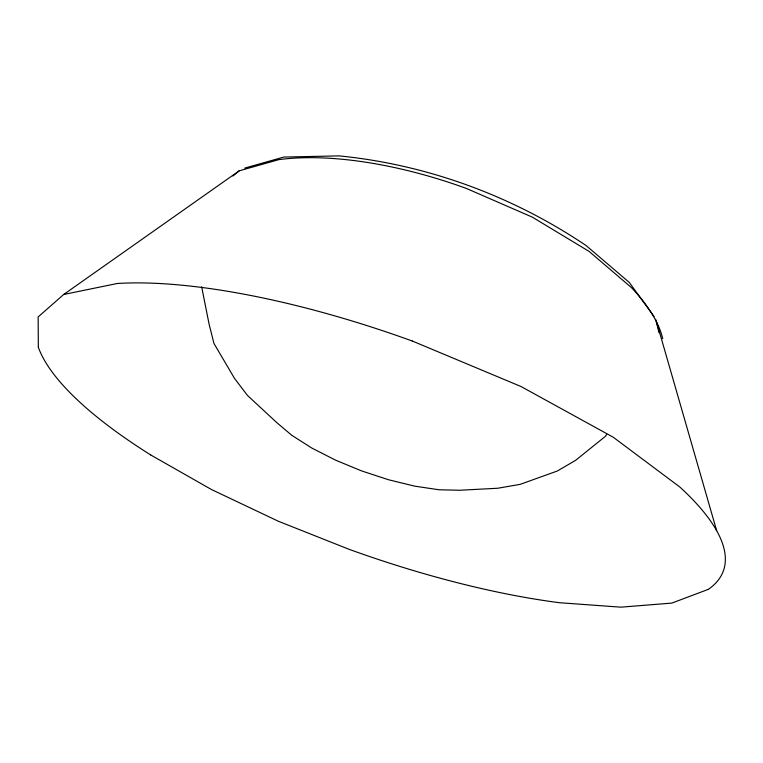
<?xml version="1.0" encoding="UTF-8"?>
<svg xmlns="http://www.w3.org/2000/svg" width="763" height="763" viewBox="0 0 763 763"><rect width="100%" height="100%" fill="white"/><g stroke="black" fill="none" stroke-linecap="round" stroke-linejoin="round"><path stroke-width="1.14" d="M606.68 434.157L605.545 436.217L575.56 460.375L557.257 471.029L520.166 484.352L497.762 488.244L459.641 490.256L439.011 489.77L414.814 486.174L388.51 479.746L361.586 470.905L335.52 460.137L311.752 448.024L291.685 435.225L276.607 422.454L247.489 395.453L234.479 378.353L213.955 343.464L209.072 324.065L201.651 286.774M662.742 338.658A249.491 100.354 20 0 0 631.392 287.565L589.055 251.389L532.326 217.14L466.25 188.385A234.651 95.156 19.9 0 0 278.8 159.648L239.181 170.836L63.691 294.489L38.15 316.931L38.341 347.194M232.944 176.024L239.181 170.836M708.207 589.389L671.841 603.094L620.853 607.167L559.718 602.732A352.115 102.271 19.7 0 1 349.101 549.322L278.457 521.291L211.446 489.512L150.616 454.901M244.751 168.098L283.779 157.064L339.058 155.881C427.27 164.579 512.583 196.034 586.041 245.505L629.256 282.415L654.082 316.597M63.691 294.489L117.368 283.474A358.486 106.009 19.9 0 1 412.249 341.023M412.258 341.004L521.053 386.536L613.29 437.256L679.785 486.985A378.639 110.778 20 0 1 708.245 589.408M656.638 322.224L716.667 530.705M655.675 319.287L659.041 332.735M150.635 454.901A382.454 113.019 19.6 0 1 38.303 347.184"/></g></svg>
